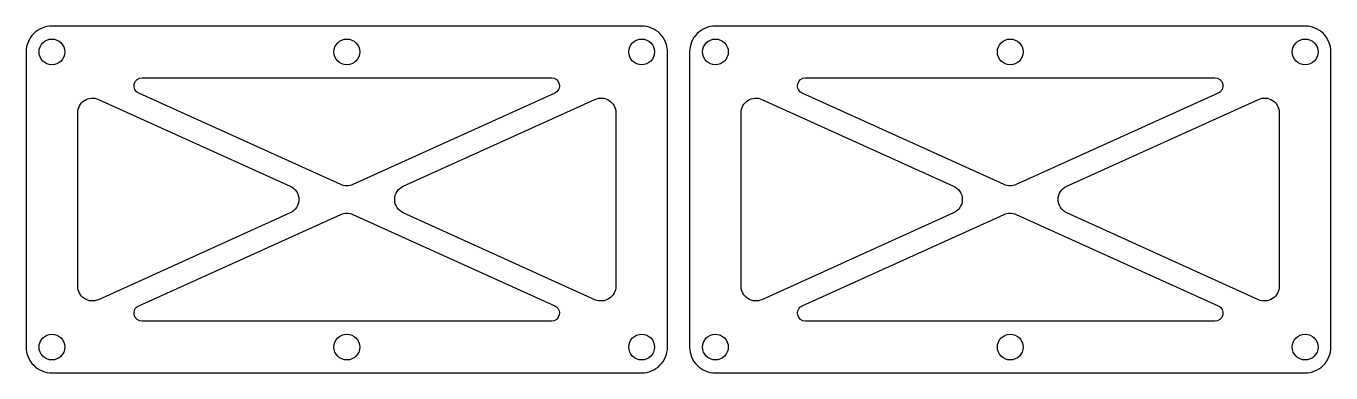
# Model space of a CAD drawing. Header units: millimetres. Extents: x -139 to 38, y 225 to 272.
import ezdxf

# ---------------------------------------------------------------- set-up
doc = ezdxf.new("R2010")
doc.units = ezdxf.units.MM

msp = doc.modelspace()

# ---------------------------------------------------------------- linework, layer by layer
for points in [[(-52.34, 228.23), (-52.34, 268.23, 0.414214), (-55.84, 271.73), (-135.84, 271.73, 0.414214), (-139.34, 268.23), (-139.34, 228.23, 0.414214), (-135.84, 224.73), (-55.84, 224.73, 0.414214)], [(37.66, 228.23), (37.66, 268.23, 0.414214), (34.16, 271.73), (-45.84, 271.73, 0.414214), (-49.34, 268.23), (-49.34, 228.23, 0.414214), (-45.84, 224.73), (34.16, 224.73, 0.414214)], [(-123.6, 264.73), (-68.09, 264.73, -0.807435), (-67.64, 262.63), (-95.02, 250.25, -0.215528), (-96.67, 250.25), (-124.05, 262.63, -0.807435)], [(-33.6, 264.73), (21.91, 264.73, -0.807435), (22.36, 262.63), (-5.02, 250.25, -0.215528), (-6.67, 250.25), (-34.05, 262.63, -0.807435)], [(-103.52, 246.41), (-129.52, 234.65, -0.544797), (-132.34, 236.47), (-132.34, 259.98, -0.544797), (-129.52, 261.8), (-103.52, 250.05, -0.645376)], [(-88.17, 250.05), (-62.17, 261.8, -0.544797), (-59.34, 259.98), (-59.34, 236.47, -0.544797), (-62.17, 234.65), (-88.17, 246.41, -0.645376)], [(-13.52, 246.41), (-39.52, 234.65, -0.544797), (-42.34, 236.47), (-42.34, 259.98, -0.544797), (-39.52, 261.8), (-13.52, 250.05, -0.645376)], [(1.83, 250.05), (27.83, 261.8, -0.544797), (30.66, 259.98), (30.66, 236.47, -0.544797), (27.83, 234.65), (1.83, 246.41, -0.645376)], [(-68.09, 231.73), (-123.6, 231.73, -0.807435), (-124.05, 233.83), (-96.67, 246.21, -0.215528), (-95.02, 246.21), (-67.64, 233.83, -0.807435)], [(21.91, 231.73), (-33.6, 231.73, -0.807435), (-34.05, 233.83), (-6.67, 246.21, -0.215528), (-5.02, 246.21), (22.36, 233.83, -0.807435)]]:
    msp.add_lwpolyline(points, format="xyb", close=True)
for centre in [(-135.84, 268.23), (-95.84, 268.23), (-55.84, 268.23), (-45.84, 268.23), (-5.84, 268.23), (34.16, 268.23), (-135.84, 228.23), (-95.84, 228.23), (-55.84, 228.23), (-45.84, 228.23), (-5.84, 228.23), (34.16, 228.23)]:
    msp.add_circle(centre, 1.75)

doc.saveas('drawing.dxf')
